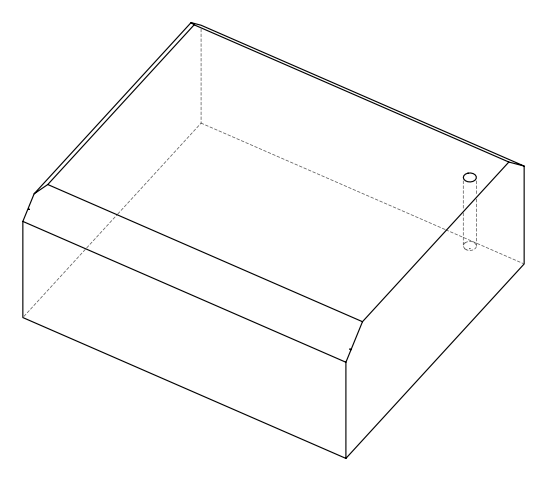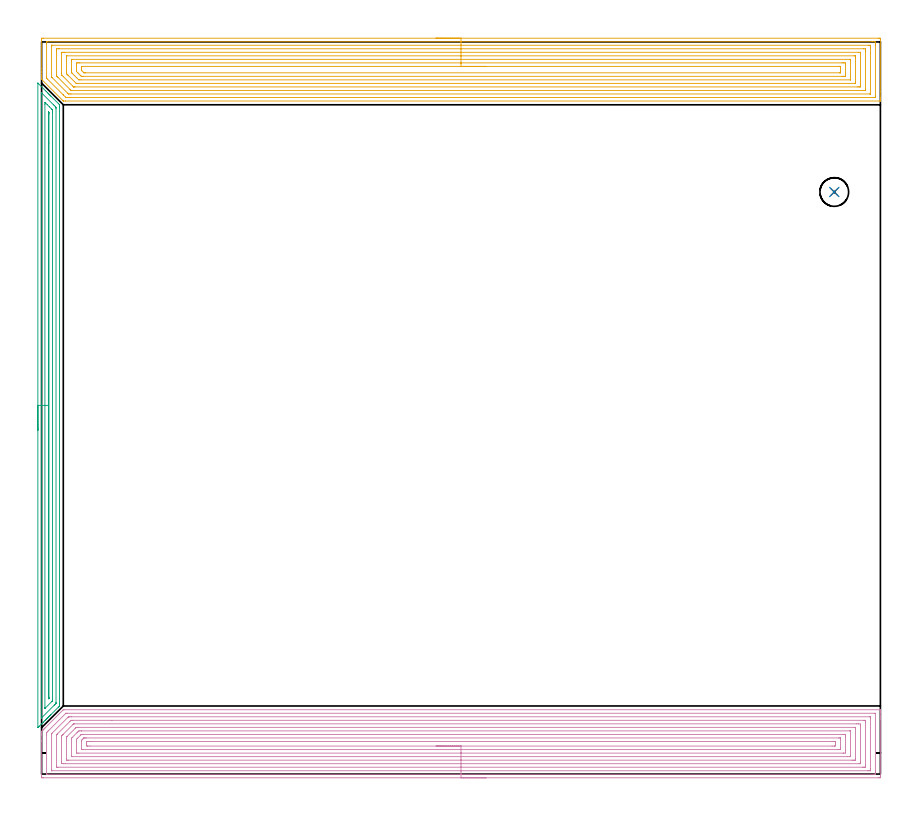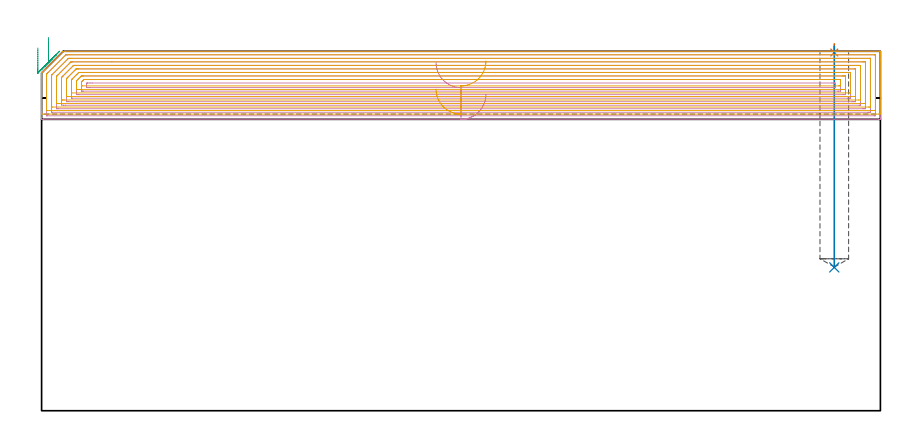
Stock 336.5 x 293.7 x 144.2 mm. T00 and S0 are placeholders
(PLAN: 5 operations, 2 tool changes, 60.3 min)
(1 SPOT_DRILL | STEP1POCKET | NXT0321_9005460120000 | 0.03 min | 1 mm3)
(2 DRILL_BLIND_HOLE_INTO_CENTER | STEP1POCKET | UGT0301_510 | 0.36 min | 8741 mm3)
(3 AREA_MILL | FG_CHAMFER_SURFACE | UGT0205_001 | 8.16 min | 10182 mm3)
(4 AREA_MILL_1 | FG_CHAMFER_SURFACE_1 | UGT0205_001 | 27.21 min | 124984 mm3)
(5 AREA_MILL_2 | FG_CHAMFER_SURFACE_2 | UGT0205_001 | 24.56 min | 106426 mm3)
(TOOL NXT0321_9005460120000 | NC Spot Drill, 142deg, 12mm, Carbide, Uncoated | D12 PA142 FL30 Z2)
(TOOL UGT0301_510 | Carbide Drill 11.5 mm | D11.5 PA118 FL94 Z2)
(TOOL UGT0205_001 | Chamfer Mill 20 x 3 x 45 deg. | D20 FL50 Z2)
(OP 1 SPOT_DRILL)
G17 G21 G94 G90
T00 M6
G54
G17 G0 G90 X318. Y233.5 S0 M3
G43 Z154.2 H0
G94 G81 G98 Z143.705 F250. R147.2
G80
M5
M2
(OP 2 DRILL_BLIND_HOLE_INTO_CENTER)
G17 G21 G94 G90
T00 M6
G54
G17 G0 G90 X318. Y233.5 S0 M3
G43 Z154.2 H0
G94 G81 G98 Z57.5 F250. R146.2
G80
M5
M2
(OP 3 AREA_MILL)
G17 G21 G94 G90
T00 M6
G54
G17 G0 G90 X-1.5 Y137.9 S1061 M3
G43 Z154.2 H0
Z145.5
G94 G1 Y137.938 Z144.628 F250.
Y138.052 Z143.764
Y138.241 Z142.912
Y138.503 Z142.08
Y138.837 Z141.274
Y139.24 Z140.5
Y139.708 Z139.764
Y140.24 Z139.072
Y140.829 Z138.429
Y141.472 Z137.84
Y142.164 Z137.308
Y142.9 Z136.84
Y143.674 Z136.437
Y144.48 Z136.103
Y145.312 Z135.841
Y146.163 Z135.652
Y147.028 Z135.538
Y147.9 Z135.5
X-1.499 Y277.174 Z135.499
X-1.495 Y277.183 Z135.503
X-1.477 Y277.174 Z135.521
X-1.398 Y277.098 Z135.601
X1.614 Y274.087 Z138.613
X1.972 Y273.73 Z138.968
X2.447 Y273.253 Z139.447
X2.697 Y273.004 Z139.695
X2.85 Y272.852 Z139.845
X2.997 Y272.704 Z139.995
X3.144 Y272.557 Z140.142
X3.289 Y272.413 Z140.284
X3.429 Y272.273 Z140.426
X3.591 Y272.11 Z140.589
X3.728 Y271.974 Z140.724
X6.8 Y268.901 Z143.798
X7.161 Y268.536 Z144.161
X7.193 Y268.501 Z144.193
X7.2 Y267.642 Z144.2
Y28.157
X7.193 Y27.299 Z144.193
X7.161 Y27.264 Z144.161
X6.8 Y26.899 Z143.798
X3.728 Y23.826 Z140.724
X3.591 Y23.689 Z140.588
X3.429 Y23.528 Z140.426
X3.289 Y23.387 Z140.284
X3.144 Y23.243 Z140.142
X2.998 Y23.096 Z139.995
X2.85 Y22.948 Z139.845
X2.697 Y22.796 Z139.695
X2.566 Y22.665 Z139.564
X2.411 Y22.509 Z139.406
X2.25 Y22.349 Z139.248
X2.135 Y22.234 Z139.133
X1.972 Y22.069 Z138.967
X1.803 Y21.902 Z138.801
X1.533 Y21.632 Z138.531
X1.357 Y21.455 Z138.354
X0.782 Y20.882 Z137.782
X0.07 Y20.17 Z137.069
X-0.878 Y19.221 Z136.121
X-1.325 Y18.775 Z135.675
X-1.493 Y18.619 Z135.506
X-1.5 Y18.775 Z135.5
Y147.9
X-0.086 Z136.914
X-0.085 Y273.004 Z136.915
X-0.082 Y273.249 Z136.918
X-0.079 Y273.308 Z136.921
X-0.077 Y273.316 Z136.923
X-0.059 Y273.301 Z136.941
X-0.006 Y273.252 Z136.994
X0.246 Y273.004 Z137.246
X4.714 Y268.536 Z141.714
X5.044 Y268.204 Z142.044
X5.598 Y267.642 Z142.598
X5.779 Y267.449 Z142.779
X5.781 Y267.265 Z142.781
X5.785 Y266.888 Z142.785
Y28.674
X5.784 Y28.485 Z142.784
X5.781 Y28.391 Z142.781
X5.779 Y28.348 Z142.779
X5.761 Y28.322 Z142.761
X5.605 Y28.157 Z142.605
X5.323 Y27.874 Z142.323
X5.044 Y27.594 Z142.044
X0.094 Y22.644 Z137.094
X0.009 Y22.56 Z137.009
X-0.074 Y22.483 Z136.926
X-0.078 Y22.482 Z136.922
X-0.08 Y22.486 Z136.92
X-0.083 Y22.541 Z136.917
X-0.085 Y22.656 Z136.915
X-0.086 Y147.9 Z136.914
X1.328 Z138.328
X1.329 Y268.744 Z138.329
X1.334 Y269.43 Z138.334
X1.335 Y269.442 Z138.335
X1.362 Y269.43 Z138.362
X1.533 Y269.264 Z138.533
X2.265 Y268.536 Z139.265
X3.159 Y267.642 Z140.159
X4.051 Y266.749 Z141.051
X4.167 Y266.631 Z141.167
X4.352 Y266.437 Z141.352
X4.364 Y266.063 Z141.364
X4.369 Y265.855 Z141.369
X4.371 Y265.648 Z141.371
Y29.945
X4.37 Y29.737 Z141.37
X4.367 Y29.528 Z141.367
X4.365 Y29.393 Z141.365
X4.316 Y29.327 Z141.316
X4.167 Y29.168 Z141.167
X4.11 Y29.109 Z141.11
X1.453 Y26.452 Z138.453
X1.369 Y26.37 Z138.369
X1.352 Y26.359 Z138.352
X1.335 Y26.349 Z138.335
X1.332 Y26.37 Z138.332
X1.331 Y26.398 Z138.331
X1.329 Y26.578 Z138.329
X1.328 Y147.9 Z138.328
X2.743 Z139.743
Y265.517
X2.744 Y265.554 Z139.744
X2.746 Y265.582 Z139.746
X2.748 Y265.589 Z139.748
X2.757 Y265.583 Z139.757
X2.848 Y265.498 Z139.848
X2.894 Y265.451 Z139.894
X2.937 Y265.403 Z139.937
X2.95 Y265.306 Z139.95
X2.955 Y264.962 Z139.955
X2.956 Y264.743 Z139.956
X2.957 Y253.151 Z139.957
Y30.838
X2.955 Y30.62 Z139.955
X2.951 Y30.446 Z139.951
X2.949 Y30.41 Z139.949
X2.935 Y30.391 Z139.935
X2.895 Y30.346 Z139.895
X2.828 Y30.278 Z139.828
X2.787 Y30.24 Z139.787
X2.757 Y30.215 Z139.757
X2.75 Y30.211 Z139.75
X2.748 Y30.23 Z139.748
X2.745 Y30.333 Z139.745
X2.743 Y30.5 Z139.743
Y147.9
Y148.772 Z139.781
Y149.636 Z139.895
Y150.488 Z140.083
Y151.32 Z140.346
Y152.126 Z140.68
Y152.9 Z141.082
Y153.636 Z141.551
Y154.328 Z142.082
Y154.971 Z142.672
Y155.56 Z143.315
Y156.091 Z144.007
Y156.56 Z144.743
Y156.963 Z145.516
Y157.297 Z146.322
Y157.559 Z147.154
Y157.748 Z148.006
Y157.862 Z148.871
Y157.9 Z149.743
G0 Z154.2
M5
M2
(OP 4 AREA_MILL_1)
G17 G21 G94 G90
T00 M6
G54
G17 G0 G90 X178.25 Y-1.5 S1061 M3
G43 Z154.2 H0
Z126.9
G94 G1 X178.212 Z126.028 F250.
X178.098 Z125.164
X177.909 Z124.312
X177.647 Z123.48
X177.313 Z122.674
X176.91 Z121.9
X176.442 Z121.164
X175.91 Z120.472
X175.321 Z119.829
X174.678 Z119.24
X173.986 Z118.708
X173.25 Z118.24
X172.476 Z117.837
X171.67 Z117.503
X170.838 Z117.241
X169.986 Z117.052
X169.122 Z116.938
X168.25 Z116.9
X0.627
X0.184 Y-1.496 Z116.902
X0.01 Y-1.492 Z116.906
X0. Y-1.06 Z117.338
Y13.294 Z131.689
Y15.673 Z134.068
Y16.382 Z134.781
Y17.036 Z135.436
Y17.08 Z135.478
X0.009 Y17.099 Z135.497
X0.022 Y17.124 Z135.521
X0.18 Y17.281 Z135.679
X0.332 Y17.434 Z135.829
X0.481 Y17.582 Z135.98
X0.627 Y17.728 Z136.126
X0.772 Y17.874 Z136.27
X0.915 Y18.016 Z136.414
X1.074 Y18.175 Z136.573
X1.213 Y18.315 Z136.71
X1.349 Y18.45 Z136.848
X1.521 Y18.622 Z137.02
X8.673 Y25.773 Z144.173
X8.704 Y25.793 Z144.193
X8.979 Y25.8 Z144.2
X336.32
X336.496 Y25.801 Z144.191
X336.497 Y25.8
X336.5 Y25.445 Z143.845
Y25.188 Z143.588
Y24.479 Z142.874
Y23.244 Z141.641
Y22.718 Z141.112
Y22.1 Z140.496
Y-0.797 Z117.601
X336.497 Y-1.06 Z117.338
X336.49 Y-1.492 Z116.906
X336.316 Y-1.496 Z116.902
X335.873 Y-1.5 Z116.9
X168.25
Y-0.086 Z118.314
X2.319 Y-0.085 Z118.315
X2.04 Y-0.08 Z118.32
X2.013 Y-0.079 Z118.321
X2.008 Y-0.059 Z118.341
X2.003 Y-0.025 Z118.375
X2.001 Y0.009 Z118.409
X2. Y15.673 Z134.073
X2.002 Y16.08 Z134.48
X2.01 Y16.553 Z134.953
X2.014 Y16.652 Z135.052
X2.077 Y16.72 Z135.12
X2.159 Y16.806 Z135.206
X2.415 Y17.065 Z135.465
X2.601 Y17.251 Z135.651
X9.567 Y24.217 Z142.617
X9.701 Y24.347 Z142.747
X9.728 Y24.37 Z142.77
X9.741 Y24.379 Z142.779
X9.762 Y24.381 Z142.781
X9.861 Y24.384 Z142.784
X10.061 Y24.385 Z142.785
X10.461 Y24.386 Z142.786
X334.181 Y24.385 Z142.785
X334.46 Y24.38 Z142.78
X334.487 Y24.379 Z142.779
X334.492 Y24.359 Z142.759
X334.497 Y24.325 Z142.725
X334.499 Y24.291 Z142.691
X334.5 Y1.174 Z119.574
X334.497 Y0.702 Z119.102
X334.492 Y0.3 Z118.7
X334.475 Y-0.079 Z118.321
X334.085 Y-0.084 Z118.316
X333.99 Y-0.085 Z118.315
X168.25 Y-0.086 Z118.314
Y1.328 Z119.728
X4.203 Y1.329 Z119.729
X4.117 Y1.33 Z119.73
X4.049 Y1.333 Z119.733
X4.012 Y1.335 Z119.735
X4.009 Y1.383 Z119.783
X4.004 Y1.582 Z119.982
X4.001 Y1.782 Z120.182
Y15.871 Z134.271
X4.007 Y16.072 Z134.472
X4.011 Y16.2 Z134.6
X4.061 Y16.253 Z134.653
X4.203 Y16.403 Z134.803
X10.517 Y22.718 Z141.118
X10.685 Y22.882 Z141.282
X10.748 Y22.941 Z141.341
X10.774 Y22.963 Z141.363
X10.84 Y22.965 Z141.365
X11.099 Y22.97 Z141.37
X11.355 Y22.971 Z141.371
X11.991 Y22.972 Z141.372
X332.297 Y22.971 Z141.371
X332.383 Y22.97 Z141.37
X332.451 Y22.967 Z141.367
X332.488 Y22.965 Z141.365
X332.49 Y22.917 Z141.317
X332.496 Y22.718 Z141.118
X332.499 Y22.518 Z140.918
X332.5 Y2.263 Z120.663
X332.495 Y1.582 Z119.982
X332.491 Y1.391 Z119.791
X332.481 Y1.335 Z119.735
X332.425 Y1.333 Z119.733
X332.297 Y1.331 Z119.731
X331.66 Y1.329 Z119.729
X331.403 Y1.328 Z119.728
X168.25
Y2.743 Z121.143
X6.6
X6.141 Y2.747 Z121.147
X6.044 Y2.75 Z121.15
X6.01 Y2.753 Z121.153
X6.007 Y2.801 Z121.201
X6.004 Y2.907 Z121.307
X6. Y3.334 Z121.734
X6.001 Y15.673 Z134.073
X6.007 Y15.727 Z134.127
X6.012 Y15.752 Z134.152
X6.033 Y15.776 Z134.176
X6.114 Y15.862 Z134.262
X6.24 Y15.99 Z134.39
X6.399 Y16.151 Z134.551
X11.355 Y21.106 Z139.506
X11.728 Y21.47 Z139.87
X11.803 Y21.542 Z139.942
X11.944 Y21.55 Z139.95
X12.249 Y21.554 Z139.954
X12.534 Y21.556 Z139.956
X28.206 Y21.557 Z139.957
X329.9
X330.358 Y21.553 Z139.953
X330.456 Y21.55 Z139.95
X330.49 Y21.547 Z139.947
X330.493 Y21.499 Z139.899
X330.496 Y21.393 Z139.793
X330.5 Y20.966 Z139.366
Y3.352 Z121.752
X330.496 Y2.908 Z121.308
X330.493 Y2.799 Z121.199
X330.49 Y2.751 Z121.151
X330.428 Y2.749 Z121.149
X330.222 Y2.745 Z121.145
X329.615 Y2.743 Z121.143
X329.331
X168.25
Y4.157 Z122.557
X9.567
X8.737 Y4.161 Z122.561
X8.673 Y4.164 Z122.564
X8.01 Y4.224 Z122.624
X8.001 Y4.886 Z123.286
X8. Y14.574 Z132.974
X8.002 Y14.792 Z133.192
X8.006 Y15.123 Z133.523
X8.01 Y15.287 Z133.687
X8.083 Y15.373 Z133.773
X8.374 Y15.673 Z134.073
X8.521 Y15.822 Z134.222
X8.673 Y15.975 Z134.375
X12.514 Y19.815 Z138.215
X12.777 Y20.076 Z138.476
X12.819 Y20.113 Z138.513
X12.837 Y20.127 Z138.527
X12.872 Y20.136 Z138.536
X13.006 Y20.141 Z138.541
X13.075 Y20.143 Z138.543
X326.933
X327.763 Y20.139 Z138.539
X327.827 Y20.136 Z138.536
X328.49 Y20.076 Z138.476
X328.499 Y19.414 Z137.814
X328.5 Y5.105 Z123.505
X328.499 Y4.443 Z122.843
X328.496 Y4.224 Z122.624
X328.494 Y4.183 Z122.583
X328.491 Y4.169 Z122.569
X328.373 Y4.164 Z122.564
X328.1 Y4.159 Z122.559
X327.964 Y4.157 Z122.557
X168.25
Y5.571 Z123.971
X10.881
X10.461 Y5.573 Z123.973
X10.041 Y5.577 Z123.977
X10.019 Y5.578 Z123.978
X10.01 Y5.587 Z123.987
X10.006 Y5.633 Z124.033
X10.002 Y5.713 Z124.113
X10. Y5.834 Z124.234
Y5.985 Z124.385
X10.001 Y14.364 Z132.764
X10.008 Y14.792 Z133.192
X10.01 Y14.847 Z133.247
X10.049 Y14.892 Z133.292
X10.114 Y14.963 Z133.363
X10.199 Y15.05 Z133.45
X13.463 Y18.315 Z136.715
X13.75 Y18.597 Z136.997
X13.85 Y18.692 Z137.092
X13.884 Y18.722 Z137.122
X13.932 Y18.724 Z137.124
X14.037 Y18.726 Z137.126
X14.511 Y18.728 Z137.128
X14.931 Y18.729 Z137.129
X326.039 Y18.728 Z137.128
X326.46 Y18.727 Z137.127
X326.485 Y18.725 Z137.125
X326.491 Y18.722 Z137.122
X326.494 Y18.714 Z137.114
X326.498 Y18.668 Z137.068
X326.5 Y18.587 Z136.987
Y18.466 Z136.866
X326.499 Y5.985 Z124.385
X326.498 Y5.758 Z124.158
X326.494 Y5.645 Z124.045
X326.49 Y5.59 Z123.99
X326.481 Y5.578 Z123.978
X326.455 Y5.576 Z123.976
X326.039 Y5.573 Z123.973
X325.566 Y5.571 Z123.971
X325.145
X168.25
Y6.985 Z125.385
X12.249 Y6.986 Z125.386
X12.127
X12.051 Y6.989 Z125.389
X12.019 Y6.992 Z125.392
X12.01 Y7.006 Z125.406
X12.005 Y7.032 Z125.432
X12.001 Y7.11 Z125.51
Y13.911 Z132.311
X12.002 Y14.154 Z132.554
X12.01 Y14.399 Z132.799
X12.249 Y14.65 Z133.05
X14.151 Y16.553 Z134.953
X14.543 Y16.935 Z135.335
X14.931 Y17.308 Z135.708
X15.056 Y17.31 Z135.71
X15.825 Y17.314 Z135.714
X15.946 Y17.315 Z135.715
X324.251 Y17.314 Z135.714
X324.373
X324.449 Y17.311 Z135.711
X324.481 Y17.308 Z135.708
X324.49 Y17.294 Z135.694
X324.495 Y17.268 Z135.668
X324.499 Y17.19 Z135.59
X324.5 Y7.502 Z125.902
X324.496 Y7.257 Z125.657
X324.49 Y7.093 Z125.493
X324.483 Y6.992 Z125.392
X324.444 Y6.99 Z125.39
X324.251 Y6.986 Z125.386
X324.13
X323.357 Y6.985 Z125.385
X168.25
Y8.4 Z126.8
X14.931
X14.264 Y8.404 Z126.804
X14.037 Y8.407 Z126.807
X14.006 Y8.627 Z127.027
X14.002 Y8.662 Z127.062
X14. Y9.508 Z127.908
Y13.067 Z131.467
X14.005 Y13.911 Z132.311
X14.006 Y13.941 Z132.341
X14.037 Y13.983 Z132.383
X14.442 Y14.393 Z132.793
X15.772 Y15.725 Z134.125
X15.825 Y15.777 Z134.177
X15.918 Y15.862 Z134.262
X15.954 Y15.894 Z134.294
X15.991 Y15.895 Z134.295
X16.156 Y15.898 Z134.298
X16.488 Y15.9 Z134.3
X16.719
X321.569
X322.236 Y15.896 Z134.296
X322.463 Y15.893 Z134.293
X322.494 Y15.673 Z134.073
X322.498 Y15.638 Z134.038
X322.5 Y14.792 Z133.192
Y9.508 Z127.908
X322.497 Y8.627 Z127.027
X322.496 Y8.595 Z126.995
X322.463 Y8.407 Z126.807
X321.799 Y8.401 Z126.801
X321.569 Y8.4 Z126.8
X168.25
Y9.814 Z128.214
X16.719
X16.407 Y9.815 Z128.215
X16.054 Y9.819 Z128.219
X16.02 Y9.82 Z128.22
X16.01 Y9.861 Z128.261
X16.006 Y9.979 Z128.379
X16.001 Y10.215 Z128.615
Y13.031 Z131.431
X16.006 Y13.385 Z131.785
X16.01 Y13.472 Z131.872
X16.018 Y13.51 Z131.91
X16.039 Y13.535 Z131.935
X16.12 Y13.62 Z132.02
X16.408 Y13.911 Z132.311
X16.562 Y14.066 Z132.466
X16.719 Y14.222 Z132.622
X16.915 Y14.412 Z132.812
X16.972 Y14.464 Z132.864
X16.995 Y14.479 Z132.879
X17.034 Y14.481 Z132.881
X17.613 Y14.485 Z132.885
X17.923 Y14.486 Z132.886
X319.781
X320.093 Y14.485 Z132.885
X320.446 Y14.481 Z132.881
X320.48 Y14.48 Z132.88
X320.49 Y14.439 Z132.839
X320.494 Y14.321 Z132.721
X320.499 Y14.085 Z132.485
Y10.389 Z128.789
X320.496 Y10.035 Z128.435
X320.492 Y9.858 Z128.258
X320.49 Y9.82 Z128.22
X320.448 Y9.818 Z128.218
X320.363 Y9.816 Z128.216
X319.781 Y9.814 Z128.214
X319.471
X168.25
Y11.228 Z129.628
X19.443
X18.548 Y11.229 Z129.629
X18.507 Y11.231 Z129.631
X18.01 Y11.269 Z129.669
X18.002 Y11.767 Z130.167
X18.001 Y12.15 Z130.55
X18.002 Y12.647 Z131.047
X18.01 Y13.031 Z131.431
X18.467 Y13.069 Z131.469
X18.507 Y13.071 Z131.471
X19.401 Y13.072 Z131.472
X20.253
X317.057
X317.952 Y13.071 Z131.471
X317.993 Y13.069 Z131.469
X318.49 Y13.031 Z131.431
X318.498 Y12.533 Z130.933
X318.499 Y12.15 Z130.55
X318.498 Y11.653 Z130.053
X318.49 Y11.269 Z129.669
X318.033 Y11.231 Z129.631
X317.993 Y11.229 Z129.629
X317.141 Y11.228 Z129.628
X168.25
X167.378 Z129.666
X166.514 Z129.78
X165.662 Z129.969
X164.83 Z130.231
X164.024 Z130.565
X163.25 Z130.968
X162.514 Z131.436
X161.822 Z131.967
X161.179 Z132.557
X160.59 Z133.2
X160.058 Z133.892
X159.59 Z134.628
X159.187 Z135.402
X158.853 Z136.208
X158.591 Z137.04
X158.402 Z137.891
X158.288 Z138.756
X158.25 Z139.628
G0 Z154.2
M5
M2
(OP 5 AREA_MILL_2)
G17 G21 G94 G90
T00 M6
G54
G17 G0 G90 X158.25 Y295.2 S1061 M3
G43 Z154.2 H0
Z129.
G94 G1 X158.288 Z128.129 F250.
X158.402 Z127.264
X158.591 Z126.412
X158.853 Z125.58
X159.187 Z124.774
X159.59 Z124.
X160.059 Z123.264
X160.59 Z122.572
X161.179 Z121.929
X161.822 Z121.34
X162.514 Z120.809
X163.25 Z120.34
X164.024 Z119.937
X164.83 Z119.603
X165.662 Z119.341
X166.514 Z119.152
X167.378 Z119.038
X168.25 Z119.
X335.873
X336.19 Y295.196 Z119.002
X336.49 Y295.192 Z119.006
X336.5 Y294.888 Z119.31
Y273.874 Z140.321
Y271.469 Z142.727
Y270.751 Z143.448
Y270.465 Z143.734
X336.492 Y270.051 Z144.14
X336.49 Y270.002 Z144.188
X336.32 Y270. Z144.2
X9.567
X8.758 Y270.005 Z144.194
X8.699 Y270.007 Z144.193
X8.673 Y270.029 Z144.17
X8.566 Y270.133 Z144.065
X0.107 Y278.593 Z135.605
X0.01 Y278.692 Z135.504
X0.005 Y278.719 Z135.478
X0. Y279.31 Z134.89
Y279.657 Z134.543
Y280.374 Z133.822
Y281.623 Z132.574
Y283.045 Z131.151
Y294.356 Z119.842
X0.002 Y294.622 Z119.576
X0.008 Y295.192 Z119.006
X0.053 Y295.193 Z119.004
X0.627 Y295.2 Z119.
X168.25
Y293.786 Z120.414
X333.191
X334.034 Y293.782 Z120.418
X334.085 Y293.779 Z120.421
X334.49 Y293.731 Z120.469
X334.497 Y293.321 Z120.879
X334.499 Y292.841 Z121.359
X334.5 Y292.427 Z121.773
X334.499 Y271.947 Z142.253
X334.492 Y271.469 Z142.731
X334.49 Y271.424 Z142.776
X334.304 Y271.418 Z142.782
X334.194 Y271.415 Z142.785
X11.355 Y271.414 Z142.786
X10.513 Y271.417 Z142.783
X10.461 Y271.419 Z142.781
X9.693 Y271.469 Z142.731
X9.567 Y271.588 Z142.612
X8.791 Y272.359 Z141.841
X8.673 Y272.477 Z141.723
X2.415 Y278.736 Z135.464
X2.048 Y279.113 Z135.087
X2.01 Y279.164 Z135.036
X2.006 Y279.235 Z134.965
X2.002 Y279.345 Z134.855
X2.001 Y279.483 Z134.717
X2. Y279.896 Z134.304
X2.001 Y293.253 Z120.947
X2.008 Y293.731 Z120.469
X2.01 Y293.776 Z120.424
X2.196 Y293.782 Z120.418
X2.306 Y293.785 Z120.415
X168.25 Y293.786 Z120.414
Y292.371 Z121.829
X331.874
X332.297 Y292.369 Z121.831
X332.437 Y292.367 Z121.833
X332.48 Y292.365 Z121.835
X332.49 Y292.287 Z121.913
X332.495 Y292.152 Z122.048
X332.499 Y291.95 Z122.25
X332.5 Y291.262 Z122.938
Y289.122 Z125.078
X332.499 Y273.049 Z141.151
X332.491 Y272.846 Z141.354
X332.487 Y272.834 Z141.366
X332.481 Y272.832 Z141.368
X332.456 Y272.829 Z141.371
X332.403
X332.297 Y272.828 Z141.372
X11.778 Y272.829 Z141.371
X11.355
X10.88 Y272.832 Z141.368
X10.783 Y272.835 Z141.365
X10.577 Y273.028 Z141.172
X10.461 Y273.139 Z141.061
X4.203 Y279.396 Z134.804
X4.119 Y279.483 Z134.717
X4.038 Y279.573 Z134.627
X4.01 Y279.612 Z134.588
X4.005 Y279.635 Z134.565
X4.001 Y279.684 Z134.516
Y292.151 Z122.049
X4.009 Y292.354 Z121.846
X4.013 Y292.366 Z121.834
X4.019 Y292.368 Z121.832
X4.044 Y292.371 Z121.829
X4.097
X4.203
X168.25
Y290.957 Z123.243
X329.718
X330.426 Y290.955 Z123.245
X330.465 Y290.953 Z123.247
X330.483 Y290.951 Z123.249
X330.49 Y290.938 Z123.262
X330.494 Y290.831 Z123.369
X330.498 Y290.613 Z123.587
X330.5 Y290.178 Z124.022
Y275.04 Z139.16
X330.498 Y274.59 Z139.61
X330.494 Y274.37 Z139.83
X330.49 Y274.261 Z139.939
X330.481 Y274.249 Z139.951
X330.458 Y274.247 Z139.953
X330.404 Y274.245 Z139.955
X329.615 Y274.243 Z139.957
X329.512
X12.145
X11.948 Y274.247 Z139.953
X11.851 Y274.25 Z139.95
X11.798 Y274.262 Z139.938
X11.7 Y274.357 Z139.843
X11.355 Y274.695 Z139.505
X6.567 Y279.483 Z134.717
X6.252 Y279.803 Z134.397
X6.047 Y280.014 Z134.186
X6.01 Y280.064 Z134.136
X6.006 Y280.09 Z134.11
X6.003 Y280.144 Z134.056
X6. Y280.365 Z133.835
Y290.16 Z124.04
X6.002 Y290.61 Z123.59
X6.006 Y290.83 Z123.37
X6.01 Y290.939 Z123.261
X6.019 Y290.951 Z123.249
X6.042 Y290.953 Z123.247
X6.096 Y290.955 Z123.245
X6.885 Y290.957 Z123.243
X6.988
X168.25
Y289.543 Z124.657
X327.827
X328.459 Y289.54 Z124.66
X328.483 Y289.537 Z124.663
X328.49 Y289.535 Z124.665
X328.496 Y289.502 Z124.698
X328.499 Y289.279 Z124.921
X328.5 Y277.032 Z137.168
Y276.142 Z138.058
X328.497 Y275.921 Z138.279
X328.494 Y275.754 Z138.446
X328.49 Y275.676 Z138.524
X328.357 Y275.664 Z138.536
X328.09 Y275.66 Z138.54
X327.827 Y275.658 Z138.542
X327.198 Y275.657 Z138.543
X13.408
X13.143 Y275.659 Z138.541
X12.878 Y275.663 Z138.537
X12.847 Y275.664 Z138.536
X12.829 Y275.677 Z138.523
X12.791 Y275.711 Z138.489
X12.719 Y275.78 Z138.42
X12.577 Y275.921 Z138.279
X8.673 Y279.825 Z134.375
X8.128 Y280.374 Z133.826
X8.052 Y280.454 Z133.746
X8.01 Y280.502 Z133.698
X8.008 Y280.542 Z133.658
X8.003 Y280.709 Z133.491
X8. Y281.044 Z133.156
Y281.264 Z132.936
Y289.058 Z125.142
X8.003 Y289.279 Z124.921
X8.006 Y289.446 Z124.754
X8.01 Y289.524 Z124.676
X8.143 Y289.536 Z124.664
X8.41 Y289.54 Z124.66
X8.673 Y289.542 Z124.658
X9.302 Y289.543 Z124.657
X168.25
Y288.129 Z126.071
X326.039 Y288.128 Z126.072
X326.301 Y288.127 Z126.073
X326.423 Y288.124 Z126.076
X326.478 Y288.122 Z126.078
X326.49 Y288.095 Z126.105
X326.497 Y287.933 Z126.267
X326.499 Y287.498 Z126.702
X326.5 Y287.039 Z127.161
X326.499 Y277.702 Z136.498
X326.497 Y277.246 Z136.954
X326.49 Y277.091 Z137.109
X326.486 Y277.077 Z137.123
X326.473 Y277.075 Z137.125
X326.435 Y277.073 Z137.127
X326.356 Y277.072 Z137.128
X14.67 Y277.071 Z137.129
X14.037 Y277.074 Z137.126
X13.947 Y277.075 Z137.125
X13.895 Y277.078 Z137.122
X13.846 Y277.114 Z137.086
X13.143 Y277.805 Z136.395
X10.574 Y280.374 Z133.826
X10.461 Y280.487 Z133.713
X10.075 Y280.878 Z133.322
X10.03 Y280.928 Z133.272
X10.01 Y280.952 Z133.248
X10.007 Y280.989 Z133.211
X10.003 Y281.111 Z133.089
X10.001 Y281.264 Z132.936
X10. Y281.723 Z132.477
X10.001 Y287.498 Z126.702
X10.003 Y287.954 Z126.246
X10.01 Y288.109 Z126.091
X10.014 Y288.123 Z126.077
X10.027 Y288.125 Z126.075
X10.065 Y288.127 Z126.073
X10.144 Y288.128 Z126.072
X168.25 Y288.129 Z126.071
Y286.715 Z127.485
X324.251 Y286.714 Z127.486
X324.359 Y286.713 Z127.487
X324.43 Y286.711 Z127.489
X324.481 Y286.708 Z127.492
X324.49 Y286.688 Z127.512
X324.494 Y286.607 Z127.593
X324.499 Y286.36 Z127.84
Y278.593 Z135.607
X324.497 Y278.531 Z135.669
X324.493 Y278.501 Z135.699
X324.489 Y278.492 Z135.708
X324.466 Y278.49 Z135.71
X324.358 Y278.486 Z135.714
X15.825
X15.034 Y278.49 Z135.71
X14.931 Y278.492 Z135.708
X14.817 Y278.593 Z135.607
X14.037 Y279.361 Z134.839
X13.914 Y279.483 Z134.717
X13.143 Y280.254 Z133.946
X12.249 Y281.149 Z133.051
X12.137 Y281.264 Z132.936
X12.027 Y281.382 Z132.818
X12.01 Y281.502 Z132.698
X12.002 Y282.155 Z132.045
X12. Y282.402 Z131.798
Y283.045 Z131.155
Y285.965 Z128.235
X12.001 Y286.607 Z127.593
X12.003 Y286.669 Z127.531
X12.007 Y286.699 Z127.501
X12.011 Y286.708 Z127.492
X12.034 Y286.71 Z127.49
X12.142 Y286.714 Z127.486
X168.25 Y286.715 Z127.485
Y285.3 Z128.9
X321.093
X321.569 Y285.299 Z128.901
X321.99 Y285.298 Z128.902
X322.463 Y285.293 Z128.907
X322.497 Y284.826 Z129.374
X322.499 Y284.791 Z129.409
Y280.374 Z133.826
X322.498 Y280.339 Z133.861
X322.463 Y279.907 Z134.293
X322.042 Y279.903 Z134.297
X321.569 Y279.9 Z134.3
X321.151
X16.719
X16.298 Y279.902 Z134.298
X16.063 Y279.907 Z134.293
X15.948 Y279.911 Z134.289
X15.825 Y280.026 Z134.174
X15.474 Y280.374 Z133.826
X14.931 Y280.916 Z133.284
X14.586 Y281.264 Z132.936
X14.037 Y281.822 Z132.378
X14.004 Y282.155 Z132.045
X14.001 Y282.19 Z132.01
X14. Y283.045 Z131.155
Y283.936 Z130.264
X14.001 Y284.826 Z129.374
X14.002 Y284.861 Z129.339
X14.037 Y285.293 Z128.907
X14.458 Y285.297 Z128.903
X14.931 Y285.299 Z128.901
X15.349 Y285.3 Z128.9
X168.25
Y283.886 Z130.314
X319.831
X320.22 Y283.882 Z130.318
X320.414 Y283.879 Z130.321
X320.49 Y283.869 Z130.331
X320.492 Y283.804 Z130.396
X320.499 Y283.22 Z130.98
X320.5 Y282.155 Z132.045
X320.497 Y281.442 Z132.758
X320.49 Y281.338 Z132.862
X320.485 Y281.32 Z132.88
X320.466 Y281.318 Z132.882
X320.414 Y281.316 Z132.884
X320.203 Y281.314 Z132.886
X17.563
X17.141 Y281.316 Z132.884
X17.036 Y281.318 Z132.882
X16.988 Y281.321 Z132.879
X16.918 Y281.387 Z132.813
X16.719 Y281.579 Z132.621
X16.145 Y282.155 Z132.045
X16.064 Y282.239 Z131.961
X16.018 Y282.29 Z131.91
X16.01 Y282.334 Z131.866
X16.006 Y282.513 Z131.687
X16. Y282.87 Z131.33
Y283.045 Z131.155
X16.003 Y283.758 Z130.442
X16.01 Y283.862 Z130.338
X16.015 Y283.88 Z130.32
X16.034 Y283.882 Z130.318
X16.086 Y283.884 Z130.316
X16.297 Y283.886 Z130.314
X168.25
X169.122 Z130.352
X169.987 Z130.466
X170.838 Z130.655
X171.67 Z130.917
X172.476 Z131.251
X173.25 Z131.654
X173.986 Z132.122
X174.678 Z132.653
X175.321 Z133.243
X175.91 Z133.886
X176.442 Z134.578
X176.91 Z135.314
X177.313 Z136.088
X177.647 Z136.894
X177.909 Z137.726
X178.098 Z138.577
X178.212 Z139.442
X178.25 Z140.314
G0 Z154.2
M5
M2
